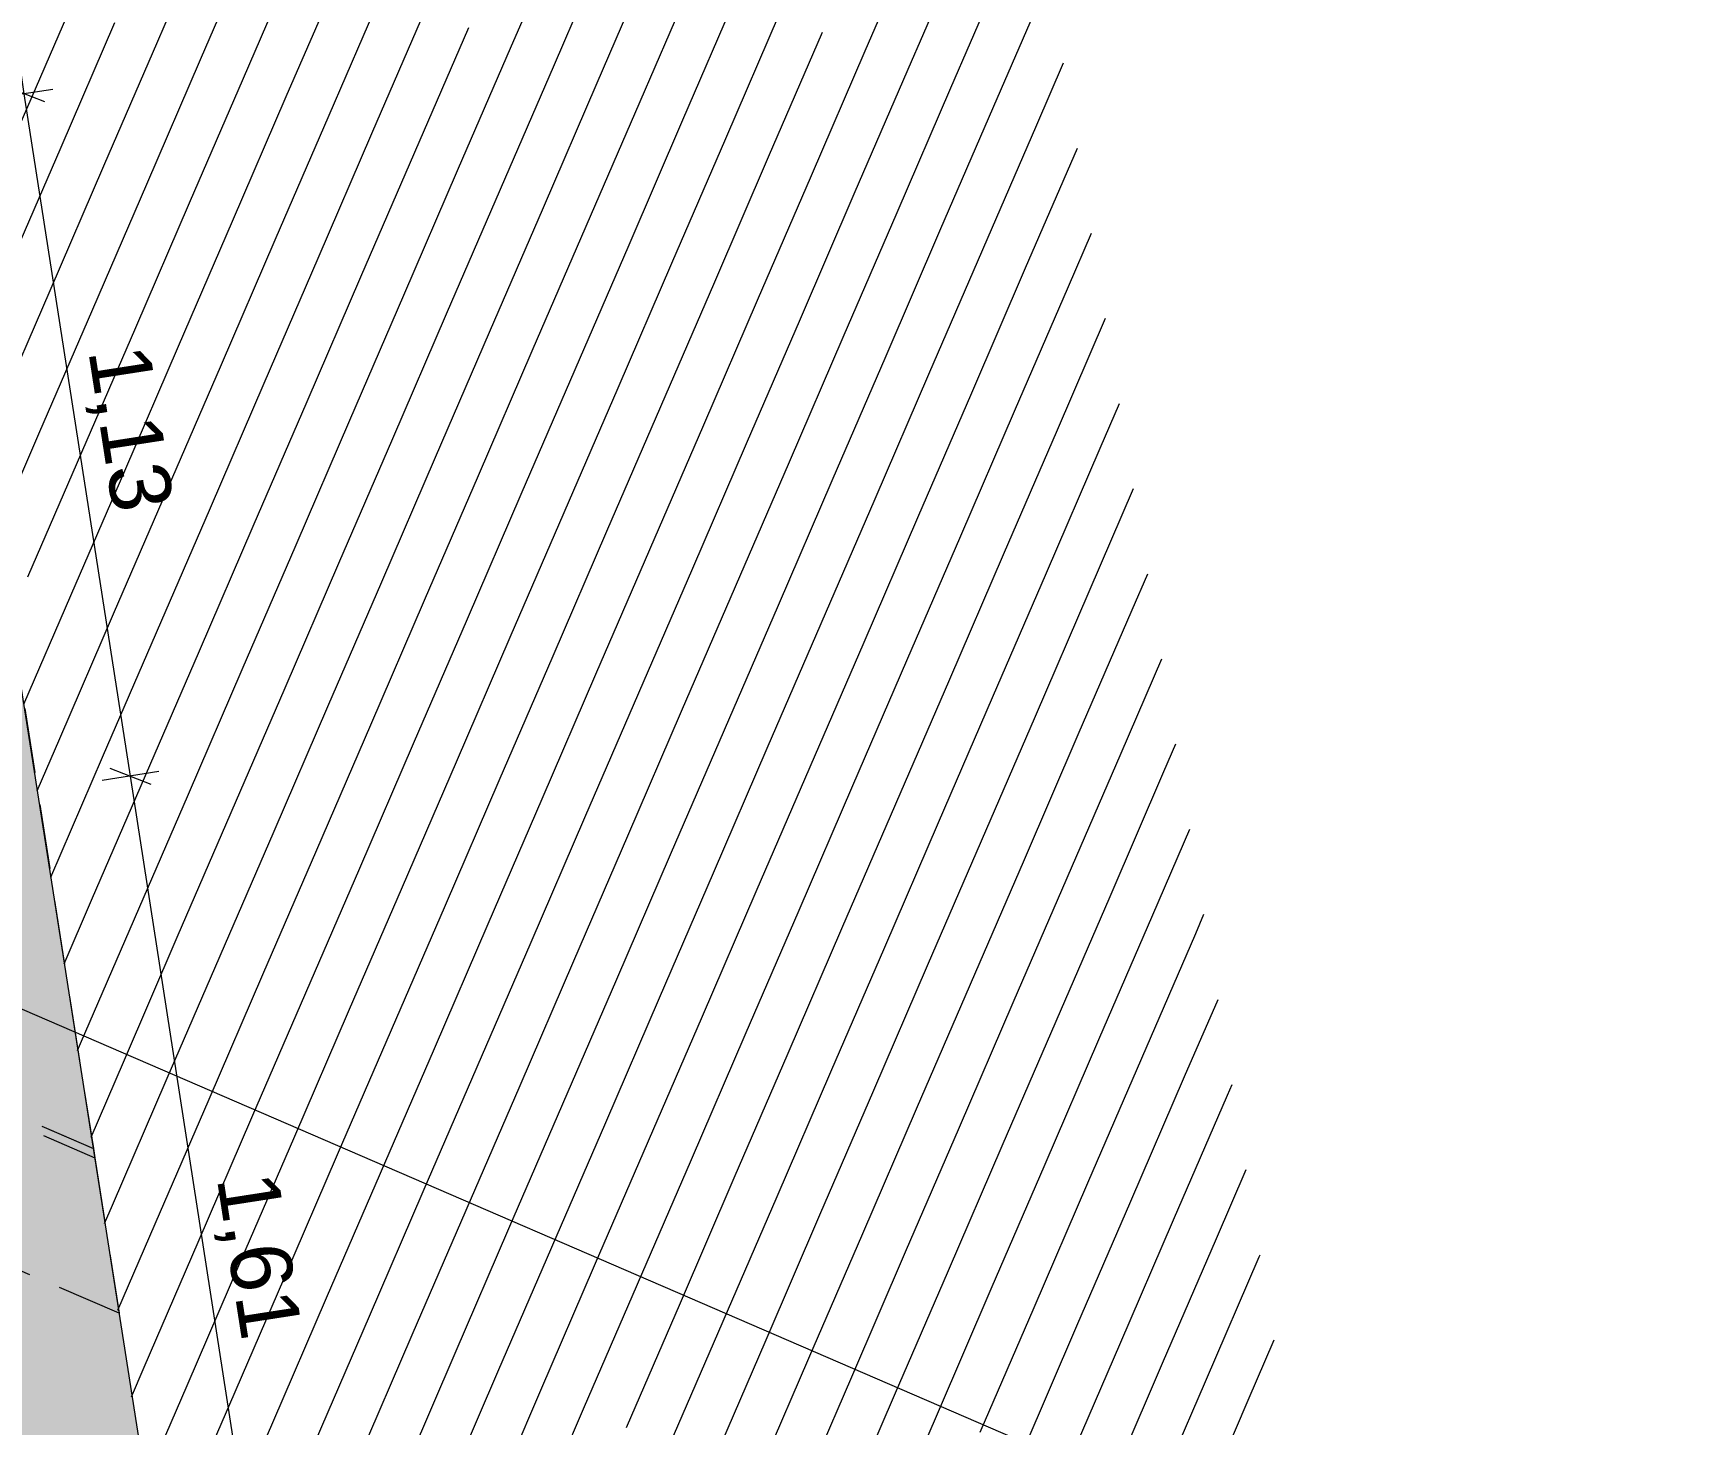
# Model space of a CAD drawing. Header units: millimetres. Extents: x 12535370 to 12592842, y 356201668 to 356234587.
# Drawn here: x 12555750 to 12558444, y 356218235 to 356220510 of the extents above; entities that cross this region are included whole.
import ezdxf
from ezdxf.enums import TextEntityAlignment as Align

# ---------------------------------------------------------------- set-up
doc = ezdxf.new("R2010")
doc.units = ezdxf.units.MM
doc.header["$MEASUREMENT"] = 0
doc.linetypes.add('Dot & Dashed', pattern=[6702.78, 3527.78, -1763.89, 0, -1411.11])
doc.linetypes.add('Hidden', pattern=[158.75, 105.833333, -52.916667])
for name, color, linetype in [('New_015 Innenwände', 7, 'Continuous'), ('New_045 Dachkonstruktionen', 7, 'Continuous'), ('New_290 Raster _ Achsen', 7, 'Continuous'), ('New_GRUNDSTÜCKSGRENZE', 7, 'Continuous')]:
    doc.layers.add(name, color=color, linetype=linetype)
for name, color, linetype, lineweight in [('New_015 Innenwände_Pen_No__1', 7, 'Continuous', 13), ('New_045 Dachkonstruktionen_Pen_No__1', 7, 'Continuous', 13), ('New_255 Plangrafiken_Pen_No__39', 8, 'Continuous', 13), ('New_290 Raster _ Achsen_Pen_No__108', 7, 'Continuous', 13), ('New_GRUNDSTÜCKSGRENZE_Pen_No__1', 7, 'Continuous', 13)]:
    doc.layers.add(name, color=color, linetype=linetype, lineweight=lineweight)
doc.styles.add('GENERATED_STYLE_1', font='arial.ttf')
doc.dimstyles.new('GENERATED_STYLE__1', dxfattribs={"dimtxt": 125, "dimasz": 47.5, "dimexe": 0.18, "dimexo": 2, "dimgap": 0, "dimtad": 1, "dimlfac": 0.001, "dimzin": 0, "dimdsep": 46, "dimtxsty": 'GENERATED_STYLE_1', "dimblk": 'ARROWHEAD_2', "dimblk1": 'ARROWHEAD_2', "dimblk2": 'ARROWHEAD_2', "dimcen": 0.09, "dimclrd": 7, "dimclre": 7, "dimclrt": 7, "dimadec": 0, "dimazin": 0, "dimtfac": 1, "dimtdec": 4, "dimtmove": 0, "dimatfit": 3, "dimfxl": 1, "dimtolj": 1, "dimtzin": 0, "dimarcsym": 0})
doc.dimstyles.new('GENERATED_STYLE__2', dxfattribs={"dimtxt": 100, "dimasz": 47.5, "dimexe": 0.18, "dimexo": 2, "dimgap": 0, "dimtad": 1, "dimlfac": 0.001, "dimzin": 0, "dimdsep": 46, "dimtxsty": 'GENERATED_STYLE_1', "dimblk": 'ARROWHEAD_2', "dimblk1": 'ARROWHEAD_2', "dimblk2": 'ARROWHEAD_2', "dimcen": 0.09, "dimclrd": 7, "dimclre": 7, "dimclrt": 7, "dimadec": 0, "dimazin": 0, "dimtfac": 1, "dimtdec": 4, "dimtmove": 0, "dimatfit": 3, "dimfxl": 1, "dimtolj": 1, "dimtzin": 0, "dimarcsym": 0})

# ---------------------------------------------------------------- blocks, each defined once
blk = doc.blocks.new('Roof_1', base_point=(12552145.5, 356220991.7))
at = {"layer": 'New_045 Dachkonstruktionen_Pen_No__1', "color": 7, "linetype": 'Hidden', "lineweight": 13, "flags": 128}
for points in [[(12555443, 356221286.8), (12555849.2, 356218685.4)], [(12549935.7, 356221239.9), (12555849.2, 356218685.3)], [(12549938.1, 356221224.7), (12555851.6, 356218670.2)], [(12550386.1, 356221050.3), (12555849.2, 356218685.4)], [(12555891.3, 356218416.1), (12549980.6, 356220954.5)], [(12555849.2, 356218685.3), (12555849.2, 356218685.4)], [(12555849.2, 356218685.3), (12555851.6, 356218670.2)], [(12555851.6, 356218670.2), (12555891.3, 356218416.1)]]:
    blk.add_lwpolyline(points, dxfattribs=at)
blk = doc.blocks.new('*X17', base_point=(12240439.2, 356160438.4))
at = {"layer": 'New_255 Plangrafiken_Pen_No__39', "color": 8, "linetype": 'Continuous', "lineweight": 13}
for p, q in [((12556042.1, 356220699.6), (12555954, 356220495.7)), ((12556042.1, 356220699.6), (12555954, 356220495.7)), ((12556620.6, 356220691.7), (12556532.5, 356220487.8)), ((12556620.6, 356220691.7), (12556532.5, 356220487.8)), ((12557199, 356220683.8), (12557110.9, 356220479.9)), ((12557199, 356220683.8), (12557110.9, 356220479.9)), ((12556112.2, 356220669.4), (12556024.1, 356220465.5)), ((12556112.2, 356220669.4), (12556024.1, 356220465.5)), ((12556690.6, 356220661.4), (12556602.5, 356220457.5)), ((12556690.6, 356220661.4), (12556602.5, 356220457.5)), ((12557269.1, 356220653.5), (12557181, 356220449.6)), ((12557269.1, 356220653.5), (12557181, 356220449.6)), ((12556182.2, 356220639.1), (12556094.1, 356220435.2)), ((12556182.2, 356220639.1), (12556094.1, 356220435.2)), ((12556760.7, 356220631.2), (12556672.6, 356220427.3)), ((12556760.7, 356220631.2), (12556672.6, 356220427.3)), ((12557339.1, 356220623.3), (12557251.1, 356220419.3)), ((12557339.1, 356220623.3), (12557251.1, 356220419.3)), ((12556252.3, 356220608.8), (12556164.2, 356220404.9)), ((12556252.3, 356220608.8), (12556164.2, 356220404.9)), ((12556830.7, 356220600.9), (12556742.6, 356220397)), ((12556830.7, 356220600.9), (12556742.6, 356220397)), ((12556322.3, 356220578.6), (12556234.2, 356220374.7)), ((12556322.3, 356220578.6), (12556234.2, 356220374.7)), ((12556900.8, 356220570.7), (12556812.7, 356220366.7)), ((12556900.8, 356220570.7), (12556812.7, 356220366.7)), ((12557409.2, 356220593), (12557321.1, 356220389.1)), ((12557409.2, 356220593), (12557321.1, 356220389.1)), ((12555813.9, 356220556.2), (12555725.8, 356220352.3)), ((12555813.9, 356220556.2), (12555725.8, 356220352.3)), ((12556392.4, 356220548.3), (12556304.3, 356220344.4)), ((12556392.4, 356220548.3), (12556304.3, 356220344.4)), ((12556970.8, 356220540.4), (12556882.8, 356220336.5)), ((12556970.8, 356220540.4), (12556882.8, 356220336.5)), ((12555884, 356220526), (12555795.9, 356220322.1)), ((12555884, 356220526), (12555795.9, 356220322.1)), ((12556462.4, 356220518.1), (12556374.3, 356220314.1)), ((12556462.4, 356220518.1), (12556374.3, 356220314.1)), ((12555954, 356220495.7), (12555865.9, 356220291.8)), ((12555954, 356220495.7), (12555865.9, 356220291.8)), ((12556532.5, 356220487.8), (12556444.4, 356220283.9)), ((12556532.5, 356220487.8), (12556444.4, 356220283.9)), ((12557040.9, 356220510.1), (12556952.8, 356220306.2)), ((12557040.9, 356220510.1), (12556952.8, 356220306.2)), ((12556024.1, 356220465.5), (12555936, 356220261.6)), ((12556024.1, 356220465.5), (12555936, 356220261.6)), ((12557110.9, 356220479.9), (12557022.9, 356220276)), ((12557110.9, 356220479.9), (12557022.9, 356220276)), ((12557434.9, 356220460), (12557391.2, 356220358.8)), ((12557434.9, 356220460), (12557391.2, 356220358.8)), ((12556094.1, 356220435.2), (12556006, 356220231.3)), ((12556094.1, 356220435.2), (12556006, 356220231.3)), ((12556602.5, 356220457.5), (12556514.4, 356220253.6)), ((12556602.5, 356220457.5), (12556514.4, 356220253.6)), ((12557181, 356220449.6), (12557092.9, 356220245.7)), ((12557181, 356220449.6), (12557092.9, 356220245.7)), ((12556164.2, 356220404.9), (12556076.1, 356220201)), ((12556164.2, 356220404.9), (12556076.1, 356220201)), ((12556672.6, 356220427.3), (12556584.5, 356220223.4)), ((12556672.6, 356220427.3), (12556584.5, 356220223.4)), ((12557251.1, 356220419.3), (12557163, 356220215.4)), ((12557251.1, 356220419.3), (12557163, 356220215.4)), ((12556742.6, 356220397), (12556654.6, 356220193.1)), ((12556742.6, 356220397), (12556654.6, 356220193.1)), ((12557321.1, 356220389.1), (12557233, 356220185.2)), ((12557321.1, 356220389.1), (12557233, 356220185.2)), ((12556234.2, 356220374.7), (12556146.1, 356220170.8)), ((12556234.2, 356220374.7), (12556146.1, 356220170.8)), ((12556812.7, 356220366.7), (12556724.6, 356220162.8)), ((12556812.7, 356220366.7), (12556724.6, 356220162.8)), ((12557391.2, 356220358.8), (12557303.1, 356220154.9)), ((12557391.2, 356220358.8), (12557303.1, 356220154.9)), ((12556304.3, 356220344.4), (12556216.2, 356220140.5)), ((12556304.3, 356220344.4), (12556216.2, 356220140.5)), ((12556882.8, 356220336.5), (12556794.7, 356220132.6)), ((12556882.8, 356220336.5), (12556794.7, 356220132.6)), ((12555795.9, 356220322.1), (12555707.8, 356220118.2)), ((12555795.9, 356220322.1), (12555707.8, 356220118.2)), ((12556374.3, 356220314.1), (12556286.3, 356220110.2)), ((12556374.3, 356220314.1), (12556286.3, 356220110.2)), ((12556952.8, 356220306.2), (12556864.7, 356220102.3)), ((12556952.8, 356220306.2), (12556864.7, 356220102.3)), ((12557457.8, 356220320.8), (12557373.1, 356220124.7)), ((12557457.8, 356220320.8), (12557373.1, 356220124.7)), ((12555865.9, 356220291.8), (12555777.8, 356220087.9)), ((12555865.9, 356220291.8), (12555777.8, 356220087.9)), ((12556444.4, 356220283.9), (12556356.3, 356220080)), ((12556444.4, 356220283.9), (12556356.3, 356220080)), ((12557022.9, 356220276), (12556934.8, 356220072.1)), ((12557022.9, 356220276), (12556934.8, 356220072.1)), ((12555936, 356220261.6), (12555847.9, 356220057.6)), ((12555936, 356220261.6), (12555847.9, 356220057.6)), ((12556514.4, 356220253.6), (12556426.4, 356220049.7)), ((12556514.4, 356220253.6), (12556426.4, 356220049.7)), ((12557092.9, 356220245.7), (12557004.8, 356220041.8)), ((12557092.9, 356220245.7), (12557004.8, 356220041.8)), ((12556006, 356220231.3), (12555917.9, 356220027.4)), ((12556006, 356220231.3), (12555917.9, 356220027.4)), ((12556584.5, 356220223.4), (12556496.4, 356220019.5)), ((12556584.5, 356220223.4), (12556496.4, 356220019.5)), ((12556076.1, 356220201), (12555988, 356219997.1)), ((12556076.1, 356220201), (12555988, 356219997.1)), ((12556654.6, 356220193.1), (12556566.5, 356219989.2)), ((12556654.6, 356220193.1), (12556566.5, 356219989.2)), ((12557163, 356220215.4), (12557074.9, 356220011.5)), ((12557163, 356220215.4), (12557074.9, 356220011.5)), ((12556146.1, 356220170.8), (12556058.1, 356219966.9)), ((12556146.1, 356220170.8), (12556058.1, 356219966.9)), ((12556724.6, 356220162.8), (12556636.5, 356219958.9)), ((12556724.6, 356220162.8), (12556636.5, 356219958.9)), ((12557233, 356220185.2), (12557144.9, 356219981.3)), ((12557233, 356220185.2), (12557144.9, 356219981.3)), ((12557480.8, 356220181.6), (12557443.2, 356220094.4)), ((12557480.8, 356220181.6), (12557443.2, 356220094.4)), ((12556216.2, 356220140.5), (12556128.1, 356219936.6)), ((12556216.2, 356220140.5), (12556128.1, 356219936.6)), ((12557303.1, 356220154.9), (12557215, 356219951)), ((12557303.1, 356220154.9), (12557215, 356219951)), ((12556286.3, 356220110.2), (12556198.2, 356219906.3)), ((12556286.3, 356220110.2), (12556198.2, 356219906.3)), ((12556794.7, 356220132.6), (12556706.6, 356219928.7)), ((12556794.7, 356220132.6), (12556706.6, 356219928.7)), ((12557373.1, 356220124.7), (12557285, 356219920.7)), ((12557373.1, 356220124.7), (12557285, 356219920.7)), ((12555777.8, 356220087.9), (12555689.8, 356219884)), ((12555777.8, 356220087.9), (12555689.8, 356219884)), ((12556864.7, 356220102.3), (12556776.6, 356219898.4)), ((12556864.7, 356220102.3), (12556776.6, 356219898.4)), ((12557443.2, 356220094.4), (12557355.1, 356219890.5)), ((12557443.2, 356220094.4), (12557355.1, 356219890.5)), ((12555847.9, 356220057.6), (12555759.8, 356219853.7)), ((12555847.9, 356220057.6), (12555759.8, 356219853.7)), ((12556356.3, 356220080), (12556268.2, 356219876.1)), ((12556356.3, 356220080), (12556268.2, 356219876.1)), ((12556934.8, 356220072.1), (12556846.7, 356219868.1)), ((12556934.8, 356220072.1), (12556846.7, 356219868.1)), ((12556426.4, 356220049.7), (12556338.3, 356219845.8)), ((12556426.4, 356220049.7), (12556338.3, 356219845.8)), ((12557004.8, 356220041.8), (12556916.7, 356219837.9)), ((12557004.8, 356220041.8), (12556916.7, 356219837.9)), ((12557503.8, 356220042.4), (12557425.2, 356219860.2)), ((12557503.8, 356220042.4), (12557425.2, 356219860.2)), ((12555917.9, 356220027.4), (12555829.9, 356219823.5)), ((12555917.9, 356220027.4), (12555829.9, 356219823.5)), ((12556496.4, 356220019.5), (12556408.3, 356219815.5)), ((12556496.4, 356220019.5), (12556408.3, 356219815.5)), ((12557074.9, 356220011.5), (12556986.8, 356219807.6)), ((12557074.9, 356220011.5), (12556986.8, 356219807.6)), ((12555988, 356219997.1), (12555899.9, 356219793.2)), ((12555988, 356219997.1), (12555899.9, 356219793.2)), ((12556566.5, 356219989.2), (12556478.4, 356219785.3)), ((12556566.5, 356219989.2), (12556478.4, 356219785.3)), ((12557144.9, 356219981.3), (12557056.9, 356219777.4)), ((12557144.9, 356219981.3), (12557056.9, 356219777.4)), ((12556058.1, 356219966.9), (12555970, 356219762.9)), ((12556058.1, 356219966.9), (12555970, 356219762.9)), ((12556636.5, 356219958.9), (12556548.4, 356219755)), ((12556636.5, 356219958.9), (12556548.4, 356219755)), ((12557215, 356219951), (12557126.9, 356219747.1)), ((12557215, 356219951), (12557126.9, 356219747.1)), ((12556128.1, 356219936.6), (12556040, 356219732.7)), ((12556128.1, 356219936.6), (12556040, 356219732.7)), ((12556706.6, 356219928.7), (12556618.5, 356219724.8)), ((12556706.6, 356219928.7), (12556618.5, 356219724.8)), ((12557285, 356219920.7), (12557197, 356219716.8)), ((12557285, 356219920.7), (12557197, 356219716.8)), ((12556198.2, 356219906.3), (12556110.1, 356219702.4)), ((12556198.2, 356219906.3), (12556110.1, 356219702.4)), ((12556776.6, 356219898.4), (12556688.5, 356219694.5)), ((12556776.6, 356219898.4), (12556688.5, 356219694.5)), ((12557526.8, 356219903.2), (12557495.2, 356219830)), ((12557526.8, 356219903.2), (12557495.2, 356219830)), ((12556268.2, 356219876.1), (12556180.1, 356219672.2)), ((12556268.2, 356219876.1), (12556180.1, 356219672.2)), ((12556846.7, 356219868.1), (12556758.6, 356219664.2)), ((12556846.7, 356219868.1), (12556758.6, 356219664.2)), ((12557355.1, 356219890.5), (12557267, 356219686.6)), ((12557355.1, 356219890.5), (12557267, 356219686.6)), ((12555759.8, 356219853.7), (12555691, 356219694.5)), ((12555759.8, 356219853.7), (12555691, 356219694.5)), ((12556338.3, 356219845.8), (12556250.2, 356219641.9)), ((12556338.3, 356219845.8), (12556250.2, 356219641.9)), ((12557425.2, 356219860.2), (12557337.1, 356219656.3)), ((12557425.2, 356219860.2), (12557337.1, 356219656.3)), ((12555829.9, 356219823.5), (12555741.8, 356219619.6)), ((12555829.9, 356219823.5), (12555741.8, 356219619.6)), ((12556408.3, 356219815.5), (12556320.2, 356219611.6)), ((12556408.3, 356219815.5), (12556320.2, 356219611.6)), ((12556916.7, 356219837.9), (12556828.7, 356219634)), ((12556916.7, 356219837.9), (12556828.7, 356219634)), ((12557495.2, 356219830), (12557407.1, 356219626)), ((12557495.2, 356219830), (12557407.1, 356219626)), ((12555899.9, 356219793.2), (12555811.8, 356219589.3)), ((12555899.9, 356219793.2), (12555811.8, 356219589.3)), ((12556986.8, 356219807.6), (12556898.7, 356219603.7)), ((12556986.8, 356219807.6), (12556898.7, 356219603.7)), ((12555970, 356219762.9), (12555881.9, 356219559)), ((12555970, 356219762.9), (12555881.9, 356219559)), ((12556478.4, 356219785.3), (12556390.3, 356219581.4)), ((12556478.4, 356219785.3), (12556390.3, 356219581.4)), ((12557056.9, 356219777.4), (12556968.8, 356219573.4)), ((12557056.9, 356219777.4), (12556968.8, 356219573.4)), ((12557549.8, 356219764), (12557477.2, 356219595.8)), ((12557549.8, 356219764), (12557477.2, 356219595.8)), ((12556040, 356219732.7), (12555951.9, 356219528.8)), ((12556040, 356219732.7), (12555951.9, 356219528.8)), ((12556548.4, 356219755), (12556460.4, 356219551.1)), ((12556548.4, 356219755), (12556460.4, 356219551.1)), ((12557126.9, 356219747.1), (12557038.8, 356219543.2)), ((12557126.9, 356219747.1), (12557038.8, 356219543.2)), ((12556618.5, 356219724.8), (12556530.4, 356219520.8)), ((12556618.5, 356219724.8), (12556530.4, 356219520.8)), ((12557197, 356219716.8), (12557108.9, 356219512.9)), ((12557197, 356219716.8), (12557108.9, 356219512.9)), ((12556110.1, 356219702.4), (12556022, 356219498.5)), ((12556110.1, 356219702.4), (12556022, 356219498.5)), ((12556688.5, 356219694.5), (12556600.5, 356219490.6)), ((12556688.5, 356219694.5), (12556600.5, 356219490.6)), ((12557267, 356219686.6), (12557178.9, 356219482.7)), ((12557267, 356219686.6), (12557178.9, 356219482.7)), ((12556180.1, 356219672.2), (12556092, 356219468.2)), ((12556180.1, 356219672.2), (12556092, 356219468.2)), ((12556758.6, 356219664.2), (12556670.5, 356219460.3)), ((12556758.6, 356219664.2), (12556670.5, 356219460.3)), ((12557337.1, 356219656.3), (12557249, 356219452.4)), ((12557337.1, 356219656.3), (12557249, 356219452.4)), ((12556250.2, 356219641.9), (12556162.1, 356219438)), ((12556250.2, 356219641.9), (12556162.1, 356219438)), ((12556828.7, 356219634), (12556740.6, 356219430.1)), ((12556828.7, 356219634), (12556740.6, 356219430.1)), ((12557407.1, 356219626), (12557319, 356219422.1)), ((12557407.1, 356219626), (12557319, 356219422.1)), ((12557572.8, 356219624.8), (12557547.2, 356219565.5)), ((12557572.8, 356219624.8), (12557547.2, 356219565.5)), ((12556320.2, 356219611.6), (12556232.2, 356219407.7)), ((12556320.2, 356219611.6), (12556232.2, 356219407.7)), ((12556898.7, 356219603.7), (12556810.6, 356219399.8)), ((12556898.7, 356219603.7), (12556810.6, 356219399.8)), ((12555811.8, 356219589.3), (12555735, 356219411.4)), ((12555811.8, 356219589.3), (12555735, 356219411.4)), ((12556390.3, 356219581.4), (12556302.2, 356219377.5)), ((12556390.3, 356219581.4), (12556302.2, 356219377.5)), ((12556968.8, 356219573.4), (12556880.7, 356219369.5)), ((12556968.8, 356219573.4), (12556880.7, 356219369.5)), ((12557477.2, 356219595.8), (12557389.1, 356219391.9)), ((12557477.2, 356219595.8), (12557389.1, 356219391.9)), ((12555881.9, 356219559), (12555793.8, 356219355.1)), ((12555881.9, 356219559), (12555793.8, 356219355.1)), ((12556460.4, 356219551.1), (12556372.3, 356219347.2)), ((12556460.4, 356219551.1), (12556372.3, 356219347.2)), ((12557038.8, 356219543.2), (12556950.7, 356219339.3)), ((12557038.8, 356219543.2), (12556950.7, 356219339.3)), ((12557547.2, 356219565.5), (12557459.1, 356219361.6)), ((12557547.2, 356219565.5), (12557459.1, 356219361.6)), ((12555951.9, 356219528.8), (12555863.9, 356219324.9)), ((12555951.9, 356219528.8), (12555863.9, 356219324.9)), ((12556530.4, 356219520.8), (12556442.3, 356219316.9)), ((12556530.4, 356219520.8), (12556442.3, 356219316.9)), ((12556022, 356219498.5), (12555933.9, 356219294.6)), ((12556022, 356219498.5), (12555933.9, 356219294.6)), ((12556600.5, 356219490.6), (12556512.4, 356219286.7)), ((12556600.5, 356219490.6), (12556512.4, 356219286.7)), ((12557108.9, 356219512.9), (12557020.8, 356219309)), ((12557108.9, 356219512.9), (12557020.8, 356219309)), ((12556092, 356219468.2), (12556004, 356219264.3)), ((12556092, 356219468.2), (12556004, 356219264.3)), ((12557178.9, 356219482.7), (12557090.8, 356219278.7)), ((12557178.9, 356219482.7), (12557090.8, 356219278.7)), ((12557595.8, 356219485.6), (12557529.2, 356219331.3)), ((12557595.8, 356219485.6), (12557529.2, 356219331.3)), ((12556162.1, 356219438), (12556074, 356219234.1)), ((12556162.1, 356219438), (12556074, 356219234.1)), ((12556670.5, 356219460.3), (12556582.4, 356219256.4)), ((12556670.5, 356219460.3), (12556582.4, 356219256.4)), ((12557249, 356219452.4), (12557160.9, 356219248.5)), ((12557249, 356219452.4), (12557160.9, 356219248.5)), ((12556740.6, 356219430.1), (12556652.5, 356219226.1)), ((12556740.6, 356219430.1), (12556652.5, 356219226.1)), ((12557319, 356219422.1), (12557230.9, 356219218.2)), ((12557319, 356219422.1), (12557230.9, 356219218.2)), ((12556232.2, 356219407.7), (12556144.1, 356219203.8)), ((12556232.2, 356219407.7), (12556144.1, 356219203.8)), ((12556810.6, 356219399.8), (12556722.5, 356219195.9)), ((12556810.6, 356219399.8), (12556722.5, 356219195.9)), ((12557389.1, 356219391.9), (12557301, 356219188)), ((12557389.1, 356219391.9), (12557301, 356219188)), ((12555793.8, 356219355.1), (12555757, 356219269.8)), ((12555793.8, 356219355.1), (12555757, 356219269.8)), ((12556302.2, 356219377.5), (12556214.1, 356219173.5)), ((12556302.2, 356219377.5), (12556214.1, 356219173.5)), ((12556880.7, 356219369.5), (12556792.6, 356219165.6)), ((12556880.7, 356219369.5), (12556792.6, 356219165.6)), ((12557459.1, 356219361.6), (12557371.1, 356219157.7)), ((12557459.1, 356219361.6), (12557371.1, 356219157.7)), ((12556372.3, 356219347.2), (12556284.2, 356219143.3)), ((12556372.3, 356219347.2), (12556284.2, 356219143.3)), ((12556950.7, 356219339.3), (12556862.6, 356219135.4)), ((12556950.7, 356219339.3), (12556862.6, 356219135.4)), ((12557529.2, 356219331.3), (12557441.1, 356219127.4)), ((12557529.2, 356219331.3), (12557441.1, 356219127.4)), ((12557618.8, 356219346.4), (12557599.3, 356219301.1)), ((12557618.8, 356219346.4), (12557599.3, 356219301.1)), ((12555863.9, 356219324.9), (12555778.9, 356219128.3)), ((12555863.9, 356219324.9), (12555778.9, 356219128.3)), ((12556442.3, 356219316.9), (12556354.2, 356219113)), ((12556442.3, 356219316.9), (12556354.2, 356219113)), ((12557020.8, 356219309), (12556932.7, 356219105.1)), ((12557020.8, 356219309), (12556932.7, 356219105.1)), ((12557599.3, 356219301.1), (12557511.2, 356219097.2)), ((12557599.3, 356219301.1), (12557511.2, 356219097.2)), ((12555933.9, 356219294.6), (12555845.8, 356219090.7)), ((12555933.9, 356219294.6), (12555845.8, 356219090.7)), ((12556512.4, 356219286.7), (12556424.3, 356219082.8)), ((12556512.4, 356219286.7), (12556424.3, 356219082.8)), ((12557090.8, 356219278.7), (12557002.8, 356219074.8)), ((12557090.8, 356219278.7), (12557002.8, 356219074.8)), ((12556004, 356219264.3), (12555915.9, 356219060.4)), ((12556004, 356219264.3), (12555915.9, 356219060.4)), ((12556582.4, 356219256.4), (12556494.3, 356219052.5)), ((12556582.4, 356219256.4), (12556494.3, 356219052.5)), ((12557160.9, 356219248.5), (12557072.8, 356219044.6)), ((12557160.9, 356219248.5), (12557072.8, 356219044.6)), ((12556074, 356219234.1), (12555985.9, 356219030.2)), ((12556074, 356219234.1), (12555985.9, 356219030.2)), ((12556652.5, 356219226.1), (12556564.4, 356219022.2)), ((12556652.5, 356219226.1), (12556564.4, 356219022.2)), ((12556144.1, 356219203.8), (12556056, 356218999.9)), ((12556144.1, 356219203.8), (12556056, 356218999.9)), ((12556722.5, 356219195.9), (12556634.5, 356218992)), ((12556722.5, 356219195.9), (12556634.5, 356218992)), ((12557230.9, 356219218.2), (12557142.9, 356219014.3)), ((12557230.9, 356219218.2), (12557142.9, 356219014.3)), ((12557641.8, 356219207.2), (12557581.2, 356219066.9)), ((12557641.8, 356219207.2), (12557581.2, 356219066.9)), ((12556214.1, 356219173.5), (12556126, 356218969.6)), ((12556214.1, 356219173.5), (12556126, 356218969.6)), ((12557301, 356219188), (12557212.9, 356218984)), ((12557301, 356219188), (12557212.9, 356218984)), ((12556284.2, 356219143.3), (12556196.1, 356218939.4)), ((12556284.2, 356219143.3), (12556196.1, 356218939.4)), ((12556792.6, 356219165.6), (12556704.5, 356218961.7)), ((12556792.6, 356219165.6), (12556704.5, 356218961.7)), ((12557371.1, 356219157.7), (12557283, 356218953.8)), ((12557371.1, 356219157.7), (12557283, 356218953.8)), ((12556354.2, 356219113), (12556266.1, 356218909.1)), ((12556354.2, 356219113), (12556266.1, 356218909.1)), ((12556862.6, 356219135.4), (12556774.6, 356218931.4)), ((12556862.6, 356219135.4), (12556774.6, 356218931.4)), ((12557441.1, 356219127.4), (12557353, 356218923.5)), ((12557441.1, 356219127.4), (12557353, 356218923.5)), ((12555845.8, 356219090.7), (12555800.9, 356218986.7)), ((12555845.8, 356219090.7), (12555800.9, 356218986.7)), ((12556932.7, 356219105.1), (12556844.6, 356218901.2)), ((12556932.7, 356219105.1), (12556844.6, 356218901.2)), ((12557511.2, 356219097.2), (12557423.1, 356218893.3)), ((12557511.2, 356219097.2), (12557423.1, 356218893.3)), ((12555915.9, 356219060.4), (12555827.8, 356218856.5)), ((12555915.9, 356219060.4), (12555827.8, 356218856.5)), ((12556424.3, 356219082.8), (12556336.2, 356218878.8)), ((12556424.3, 356219082.8), (12556336.2, 356218878.8)), ((12557002.8, 356219074.8), (12556914.7, 356218870.9)), ((12557002.8, 356219074.8), (12556914.7, 356218870.9)), ((12557581.2, 356219066.9), (12557493.1, 356218863)), ((12557581.2, 356219066.9), (12557493.1, 356218863)), ((12557664.8, 356219068), (12557651.3, 356219036.6)), ((12557664.8, 356219068), (12557651.3, 356219036.6)), ((12556494.3, 356219052.5), (12556406.3, 356218848.6)), ((12556494.3, 356219052.5), (12556406.3, 356218848.6)), ((12557072.8, 356219044.6), (12556984.7, 356218840.7)), ((12557072.8, 356219044.6), (12556984.7, 356218840.7)), ((12557651.3, 356219036.6), (12557563.2, 356218832.7)), ((12557651.3, 356219036.6), (12557563.2, 356218832.7)), ((12555985.9, 356219030.2), (12555897.8, 356218826.2)), ((12555985.9, 356219030.2), (12555897.8, 356218826.2)), ((12556564.4, 356219022.2), (12556476.3, 356218818.3)), ((12556564.4, 356219022.2), (12556476.3, 356218818.3)), ((12557142.9, 356219014.3), (12557054.8, 356218810.4)), ((12557142.9, 356219014.3), (12557054.8, 356218810.4)), ((12556056, 356218999.9), (12555967.9, 356218796)), ((12556056, 356218999.9), (12555967.9, 356218796)), ((12556634.5, 356218992), (12556546.4, 356218788.1)), ((12556634.5, 356218992), (12556546.4, 356218788.1)), ((12557212.9, 356218984), (12557124.8, 356218780.1)), ((12557212.9, 356218984), (12557124.8, 356218780.1)), ((12556126, 356218969.6), (12556038, 356218765.7)), ((12556126, 356218969.6), (12556038, 356218765.7)), ((12556704.5, 356218961.7), (12556616.4, 356218757.8)), ((12556704.5, 356218961.7), (12556616.4, 356218757.8)), ((12557283, 356218953.8), (12557194.9, 356218749.9)), ((12557283, 356218953.8), (12557194.9, 356218749.9)), ((12556196.1, 356218939.4), (12556108, 356218735.5)), ((12556196.1, 356218939.4), (12556108, 356218735.5)), ((12556774.6, 356218931.4), (12556686.5, 356218727.5)), ((12556774.6, 356218931.4), (12556686.5, 356218727.5)), ((12557353, 356218923.5), (12557264.9, 356218719.6)), ((12557353, 356218923.5), (12557264.9, 356218719.6)), ((12557687.8, 356218928.8), (12557633.2, 356218802.5)), ((12557687.8, 356218928.8), (12557633.2, 356218802.5)), ((12556266.1, 356218909.1), (12556178.1, 356218705.2)), ((12556266.1, 356218909.1), (12556178.1, 356218705.2)), ((12556844.6, 356218901.2), (12556756.5, 356218697.3)), ((12556844.6, 356218901.2), (12556756.5, 356218697.3)), ((12556336.2, 356218878.8), (12556248.1, 356218674.9)), ((12556336.2, 356218878.8), (12556248.1, 356218674.9)), ((12556914.7, 356218870.9), (12556826.6, 356218667)), ((12556914.7, 356218870.9), (12556826.6, 356218667)), ((12557423.1, 356218893.3), (12557335, 356218689.3)), ((12557423.1, 356218893.3), (12557335, 356218689.3)), ((12555827.8, 356218856.5), (12555822.9, 356218845.1)), ((12555827.8, 356218856.5), (12555822.9, 356218845.1)), ((12556406.3, 356218848.6), (12556318.2, 356218644.7)), ((12556406.3, 356218848.6), (12556318.2, 356218644.7)), ((12557493.1, 356218863), (12557405, 356218659.1)), ((12557493.1, 356218863), (12557405, 356218659.1)), ((12555897.8, 356218826.2), (12555844.9, 356218703.6)), ((12555897.8, 356218826.2), (12555844.9, 356218703.6)), ((12556476.3, 356218818.3), (12556388.2, 356218614.4)), ((12556476.3, 356218818.3), (12556388.2, 356218614.4)), ((12556984.7, 356218840.7), (12556896.6, 356218636.7)), ((12556984.7, 356218840.7), (12556896.6, 356218636.7)), ((12557563.2, 356218832.7), (12557475.1, 356218628.8)), ((12557563.2, 356218832.7), (12557475.1, 356218628.8)), ((12555967.9, 356218796), (12555879.8, 356218592.1)), ((12555967.9, 356218796), (12555879.8, 356218592.1)), ((12557054.8, 356218810.4), (12556966.7, 356218606.5)), ((12557054.8, 356218810.4), (12556966.7, 356218606.5)), ((12557633.2, 356218802.5), (12557545.2, 356218598.6)), ((12557633.2, 356218802.5), (12557545.2, 356218598.6)), ((12557710.8, 356218789.6), (12557703.3, 356218772.2)), ((12557710.8, 356218789.6), (12557703.3, 356218772.2)), ((12556038, 356218765.7), (12555949.9, 356218561.8)), ((12556038, 356218765.7), (12555949.9, 356218561.8)), ((12556546.4, 356218788.1), (12556458.3, 356218584.1)), ((12556546.4, 356218788.1), (12556458.3, 356218584.1)), ((12557124.8, 356218780.1), (12557036.7, 356218576.2)), ((12557124.8, 356218780.1), (12557036.7, 356218576.2)), ((12557703.3, 356218772.2), (12557615.2, 356218568.3)), ((12557703.3, 356218772.2), (12557615.2, 356218568.3)), ((12556108, 356218735.5), (12556019.9, 356218531.6)), ((12556108, 356218735.5), (12556019.9, 356218531.6)), ((12556616.4, 356218757.8), (12556528.3, 356218553.9)), ((12556616.4, 356218757.8), (12556528.3, 356218553.9)), ((12557194.9, 356218749.9), (12557106.8, 356218546)), ((12557194.9, 356218749.9), (12557106.8, 356218546)), ((12556686.5, 356218727.5), (12556598.4, 356218523.6)), ((12556686.5, 356218727.5), (12556598.4, 356218523.6)), ((12557264.9, 356218719.6), (12557176.9, 356218515.7)), ((12557264.9, 356218719.6), (12557176.9, 356218515.7)), ((12556178.1, 356218705.2), (12556090, 356218501.3)), ((12556178.1, 356218705.2), (12556090, 356218501.3)), ((12556756.5, 356218697.3), (12556668.4, 356218493.4)), ((12556756.5, 356218697.3), (12556668.4, 356218493.4)), ((12557335, 356218689.3), (12557246.9, 356218485.4)), ((12557335, 356218689.3), (12557246.9, 356218485.4)), ((12556248.1, 356218674.9), (12556160, 356218471)), ((12556248.1, 356218674.9), (12556160, 356218471)), ((12556826.6, 356218667), (12556738.5, 356218463.1)), ((12556826.6, 356218667), (12556738.5, 356218463.1)), ((12557405, 356218659.1), (12557317, 356218455.2)), ((12557405, 356218659.1), (12557317, 356218455.2)), ((12556318.2, 356218644.7), (12556230.1, 356218440.8)), ((12556318.2, 356218644.7), (12556230.1, 356218440.8)), ((12556896.6, 356218636.7), (12556808.6, 356218432.8)), ((12556896.6, 356218636.7), (12556808.6, 356218432.8)), ((12557475.1, 356218628.8), (12557387, 356218424.9)), ((12557475.1, 356218628.8), (12557387, 356218424.9)), ((12557733.8, 356218650.4), (12557685.3, 356218538)), ((12557733.8, 356218650.4), (12557685.3, 356218538)), ((12556388.2, 356218614.4), (12556300.1, 356218410.5)), ((12556388.2, 356218614.4), (12556300.1, 356218410.5)), ((12556966.7, 356218606.5), (12556878.6, 356218402.6)), ((12556966.7, 356218606.5), (12556878.6, 356218402.6)), ((12555879.8, 356218592.1), (12555866.8, 356218562)), ((12555879.8, 356218592.1), (12555866.8, 356218562)), ((12556458.3, 356218584.1), (12556370.2, 356218380.2)), ((12556458.3, 356218584.1), (12556370.2, 356218380.2)), ((12557036.7, 356218576.2), (12556948.7, 356218372.3)), ((12557036.7, 356218576.2), (12556948.7, 356218372.3)), ((12557545.2, 356218598.6), (12557457.1, 356218394.7)), ((12557545.2, 356218598.6), (12557457.1, 356218394.7)), ((12555949.9, 356218561.8), (12555888.8, 356218420.4)), ((12555949.9, 356218561.8), (12555888.8, 356218420.4)), ((12556528.3, 356218553.9), (12556440.2, 356218350)), ((12556528.3, 356218553.9), (12556440.2, 356218350)), ((12557615.2, 356218568.3), (12557527.1, 356218364.4)), ((12557615.2, 356218568.3), (12557527.1, 356218364.4)), ((12556019.9, 356218531.6), (12555931.8, 356218327.6)), ((12556019.9, 356218531.6), (12555931.8, 356218327.6)), ((12556598.4, 356218523.6), (12556510.3, 356218319.7)), ((12556598.4, 356218523.6), (12556510.3, 356218319.7)), ((12557106.8, 356218546), (12557018.7, 356218342.1)), ((12557106.8, 356218546), (12557018.7, 356218342.1)), ((12557685.3, 356218538), (12557597.2, 356218334.1)), ((12557685.3, 356218538), (12557597.2, 356218334.1)), ((12556090, 356218501.3), (12556001.9, 356218297.4)), ((12556090, 356218501.3), (12556001.9, 356218297.4)), ((12556668.4, 356218493.4), (12556580.4, 356218289.5)), ((12556668.4, 356218493.4), (12556580.4, 356218289.5)), ((12557176.9, 356218515.7), (12557088.8, 356218311.8)), ((12557176.9, 356218515.7), (12557088.8, 356218311.8)), ((12557755.3, 356218507.8), (12557667.2, 356218303.9)), ((12557755.3, 356218507.8), (12557667.2, 356218303.9)), ((12557756.8, 356218511.2), (12557755.3, 356218507.8)), ((12557756.8, 356218511.2), (12557755.3, 356218507.8)), ((12556160, 356218471), (12556071.9, 356218267.1)), ((12556160, 356218471), (12556071.9, 356218267.1)), ((12557246.9, 356218485.4), (12557158.8, 356218281.5)), ((12557246.9, 356218485.4), (12557158.8, 356218281.5)), ((12556230.1, 356218440.8), (12556142, 356218236.9)), ((12556230.1, 356218440.8), (12556142, 356218236.9)), ((12556738.5, 356218463.1), (12556650.4, 356218259.2)), ((12556738.5, 356218463.1), (12556650.4, 356218259.2)), ((12557317, 356218455.2), (12557228.9, 356218251.3)), ((12557317, 356218455.2), (12557228.9, 356218251.3)), ((12556808.6, 356218432.8), (12556720.5, 356218228.9)), ((12556808.6, 356218432.8), (12556720.5, 356218228.9)), ((12557387, 356218424.9), (12557298.9, 356218221)), ((12557387, 356218424.9), (12557298.9, 356218221)), ((12556300.1, 356218410.5), (12556212.1, 356218206.6)), ((12556300.1, 356218410.5), (12556212.1, 356218206.6)), ((12556878.6, 356218402.6), (12556790.5, 356218198.7)), ((12556878.6, 356218402.6), (12556790.5, 356218198.7)), ((12557457.1, 356218394.7), (12557369, 356218190.7)), ((12557457.1, 356218394.7), (12557369, 356218190.7)), ((12556370.2, 356218380.2), (12556282.1, 356218176.3)), ((12556370.2, 356218380.2), (12556282.1, 356218176.3)), ((12556948.7, 356218372.3), (12556860.6, 356218168.4)), ((12556948.7, 356218372.3), (12556860.6, 356218168.4)), ((12557527.1, 356218364.4), (12557439, 356218160.5)), ((12557527.1, 356218364.4), (12557439, 356218160.5)), ((12557779.8, 356218372), (12557737.3, 356218273.6)), ((12557779.8, 356218372), (12557737.3, 356218273.6)), ((12556440.2, 356218350), (12556352.2, 356218146.1)), ((12556440.2, 356218350), (12556352.2, 356218146.1)), ((12557018.7, 356218342.1), (12556930.6, 356218138.1)), ((12557018.7, 356218342.1), (12556930.6, 356218138.1)), ((12557597.2, 356218334.1), (12557509.1, 356218130.2)), ((12557597.2, 356218334.1), (12557509.1, 356218130.2)), ((12555931.8, 356218327.6), (12555910.8, 356218278.9)), ((12555931.8, 356218327.6), (12555910.8, 356218278.9)), ((12556510.3, 356218319.7), (12556422.2, 356218115.8)), ((12556510.3, 356218319.7), (12556422.2, 356218115.8)), ((12557088.8, 356218311.8), (12557000.7, 356218107.9)), ((12557088.8, 356218311.8), (12557000.7, 356218107.9)), ((12556001.9, 356218297.4), (12555932.7, 356218137.3)), ((12556001.9, 356218297.4), (12555932.7, 356218137.3)), ((12556580.4, 356218289.5), (12556492.3, 356218085.5)), ((12556580.4, 356218289.5), (12556492.3, 356218085.5)), ((12557158.8, 356218281.5), (12557070.7, 356218077.6)), ((12557158.8, 356218281.5), (12557070.7, 356218077.6)), ((12557667.2, 356218303.9), (12557579.1, 356218100)), ((12557667.2, 356218303.9), (12557579.1, 356218100)), ((12556071.9, 356218267.1), (12555983.9, 356218063.2)), ((12556071.9, 356218267.1), (12555983.9, 356218063.2)), ((12556650.4, 356218259.2), (12556562.3, 356218055.3)), ((12556650.4, 356218259.2), (12556562.3, 356218055.3)), ((12557228.9, 356218251.3), (12557140.8, 356218047.4)), ((12557228.9, 356218251.3), (12557140.8, 356218047.4)), ((12557737.3, 356218273.6), (12557649.2, 356218069.7)), ((12557737.3, 356218273.6), (12557649.2, 356218069.7)), ((12556142, 356218236.9), (12556053.9, 356218032.9)), ((12556142, 356218236.9), (12556053.9, 356218032.9))]:
    blk.add_line(p, q, dxfattribs=at)
blk = doc.blocks.new('Fill_3', base_point=(12240439.2, 356160438.4))
at = {"layer": 'New_255 Plangrafiken_Pen_No__39', "color": 8, "linetype": 'Continuous', "lineweight": 13}
blk.add_blockref('*X17', (12240439.2, 356160438.4), dxfattribs=at)
blk = doc.blocks.new('Wall_16', base_point=(12557382.8, 356206312.4))
at = {"layer": 'New_015 Innenwände', "linetype": 'Continuous', "lineweight": 0, "true_color": 0x000000}
h = blk.add_hatch(dxfattribs=at)
h.set_pattern_fill('DÄMMSTOFF__POLYSTYROL_EPS', color=18, style=0, pattern_type=2)
h.set_pattern_definition([(188.904774, (12240439.157, 356160438.356), (-8.0432645, 51.3352306), [30, -60]), (188.904774, (12240398.72, 356160405.72), (-8.0432645, 51.3352306), [30, -60]), (248.904774, (12240409.52, 356160433.71), (-48.479246, 18.701944), [30, -60]), (248.904774, (12240417.56, 356160382.377), (-48.479246, 18.701944), [30, -60]), (308.904774, (12240439.157, 356160438.356), (40.4359815, 32.633287), [30, -60]), (308.904774, (12240447.2, 356160387.02), (40.4359815, 32.633287), [30, -60])])
h.paths.add_polyline_path([(12557778, 356206374.3), (12555446, 356221257.8), (12555248.5, 356221226.8), (12557580.4, 356206343.4)])
at = {"layer": 'New_015 Innenwände_Pen_No__1', "color": 7, "linetype": 'Continuous', "lineweight": 13, "flags": 128}
blk.add_lwpolyline([(12557778, 356206374.3), (12555446, 356221257.8)], dxfattribs=at)
blk = doc.blocks.new('Standard grid marker[34]', base_point=(12541508.9, 356225057.5))
at = {"layer": 'New_290 Raster _ Achsen_Pen_No__108', "color": 7, "linetype": 'Dot & Dashed', "lineweight": 13}
blk.add_line((12542426.9, 356224660.9), (12563430.3, 356215587.8), dxfattribs=at)
at = {"layer": 'New_290 Raster _ Achsen_Pen_No__108', "color": 7, "lineweight": 13, "style": 'GENERATED_STYLE_1'}
for tag, p in [('AC_MarkerText_1_0', (12541391.5, 356225192.9)), ('AC_MarkerText_1_1', (12564552.3, 356215187.8))]:
    blk.add_attdef(tag, text='', height=150, rotation=336.6365, dxfattribs=at).set_placement(p, align=Align.TOP_CENTER)
blk = doc.blocks.new('*D175', base_point=(12240439.2, 356160438.4))
at = {"layer": 'New_GRUNDSTÜCKSGRENZE_Pen_No__1', "color": 7, "linetype": 'Continuous', "lineweight": 13, "transparency": 16777216}
for p, q in [((12558091.3, 356223858.2), (12558023.9, 356223884.2)), ((12558057.6, 356223871.2), (12558052.9, 356223901.4)), ((12558103.9, 356223878.4), (12558011.3, 356223863.9)), ((12560800.1, 356206349.1), (12558057.6, 356223871.2)), ((12560846.5, 356206356.4), (12560753.8, 356206341.9)), ((12560766.5, 356206362.1), (12560833.8, 356206336.1)), ((12560804.9, 356206318.9), (12560800.1, 356206349.1))]:
    blk.add_line(p, q, dxfattribs=at)
at = {"layer": 'New_GRUNDSTÜCKSGRENZE_Pen_No__1', "color": 7, "lineweight": 13, "transparency": 16777216, "insert": (12559385.9, 356215352.4), "char_height": 125, "attachment_point": 7, "rotation": 278.8957, "style": 'GENERATED_STYLE_1'}
blk.add_mtext('\\A1;{\\pql;\\fArial|b0|i0|c0|p0;\\W1.000000;17,73\\fArial|b0|i0|c0|p0;\\W1.000000;\\A1{\\H.66x;\\S5^  ;}}', dxfattribs=at)
blk = doc.blocks.new('ARROWHEAD_2')
at = {"color": 0, "linetype": 'Continuous', "lineweight": 0}
for p, q in [((-0.378, -0.655), (0.378, 0.655)), ((0, 0), (-1, 0))]:
    blk.add_line(p, q, dxfattribs=at)
blk = doc.blocks.new('*D201', base_point=(12240439.2, 356160438.4))
at = {"layer": 'New_GRUNDSTÜCKSGRENZE_Pen_No__1', "color": 7, "linetype": 'Continuous', "lineweight": 13, "transparency": 16777216}
for p, q in [((12556156.8, 356217704.3), (12555909.7, 356219294.4)), ((12556203.1, 356217711.5), (12556110.5, 356217697.1)), ((12556123.1, 356217717.3), (12556190.4, 356217691.3)), ((12556195.2, 356217457.3), (12556156.8, 356217704.3)), ((12556161.5, 356217470.3), (12556228.8, 356217444.2)), ((12556241.5, 356217464.5), (12556148.8, 356217450.1))]:
    blk.add_line(p, q, dxfattribs=at)
at = {"layer": 'New_GRUNDSTÜCKSGRENZE_Pen_No__1', "color": 7, "lineweight": 13, "transparency": 16777216, "insert": (12556184, 356217659.2), "char_height": 100, "attachment_point": 7, "rotation": 278.8326, "style": 'GENERATED_STYLE_1'}
blk.add_mtext('\\A1;{\\pql;\\fArial|b0|i0|c0|p0;\\W1.000000;25}', dxfattribs=at)
blk = doc.blocks.new('*D202', base_point=(12240439.2, 356160438.4))
at = {"layer": 'New_GRUNDSTÜCKSGRENZE_Pen_No__1', "color": 7, "linetype": 'Continuous', "lineweight": 13, "transparency": 16777216}
for p, q in [((12555876, 356219307.4), (12555943.3, 356219281.4)), ((12556156.8, 356217704.3), (12555909.7, 356219294.4)), ((12556203.1, 356217711.5), (12556110.5, 356217697.1)), ((12556123.1, 356217717.3), (12556190.4, 356217691.3))]:
    blk.add_line(p, q, dxfattribs=at)
at = {"layer": 'New_GRUNDSTÜCKSGRENZE_Pen_No__1', "color": 7, "lineweight": 13, "transparency": 16777216, "insert": (12556032.5, 356218634.3), "char_height": 100, "attachment_point": 7, "rotation": 278.8326, "style": 'GENERATED_STYLE_1'}
blk.add_mtext('\\A1;{\\pql;\\fArial|b0|i0|c0|p0;\\W1.000000;1,61}', dxfattribs=at)
blk = doc.blocks.new('*D203', base_point=(12240439.2, 356160438.4))
at = {"layer": 'New_GRUNDSTÜCKSGRENZE_Pen_No__1', "color": 7, "linetype": 'Continuous', "lineweight": 13, "transparency": 16777216}
for p, q in [((12555736.3, 356220410), (12555731.7, 356220440.2)), ((12555782.7, 356220417.2), (12555690, 356220402.8)), ((12555770, 356220396.9), (12555702.7, 356220423)), ((12555909.7, 356219294.4), (12555736.3, 356220410)), ((12555956, 356219301.6), (12555863.4, 356219287.2)), ((12555876, 356219307.4), (12555943.3, 356219281.4)), ((12556156.8, 356217704.3), (12555909.7, 356219294.4))]:
    blk.add_line(p, q, dxfattribs=at)
at = {"layer": 'New_GRUNDSTÜCKSGRENZE_Pen_No__1', "color": 7, "lineweight": 13, "transparency": 16777216, "insert": (12555822.3, 356219987.1), "char_height": 100, "attachment_point": 7, "rotation": 278.8326, "style": 'GENERATED_STYLE_1'}
blk.add_mtext('\\A1;{\\pql;\\fArial|b0|i0|c0|p0;\\W1.000000;1,13}', dxfattribs=at)

msp = doc.modelspace()

# ---------------------------------------------------------------- block references
at = {"layer": 'New_045 Dachkonstruktionen', "color": 7, "linetype": 'Continuous', "lineweight": 13}
msp.add_blockref('Roof_1', (12552145.542, 356220991.716), dxfattribs=at)

# ---------------------------------------------------------------- next in the draw order: block references
at = {"layer": 'New_015 Innenwände', "color": 7, "lineweight": 13}
msp.add_blockref('Wall_16', (12557382.821, 356206312.4), dxfattribs=at)
at = {"layer": 'New_255 Plangrafiken_Pen_No__39', "color": 8, "linetype": 'Continuous', "lineweight": 13}
msp.add_blockref('Fill_3', (12240439.157, 356160438.356), dxfattribs=at)
at = {"layer": 'New_290 Raster _ Achsen', "color": 7, "linetype": 'Continuous', "lineweight": 13}
msp.add_blockref('Standard grid marker[34]', (12541508.851, 356225057.46), dxfattribs=at)

# ---------------------------------------------------------------- next in the draw order: dimensions: what is measured, and where the dimension line sits
at = {"layer": 'New_GRUNDSTÜCKSGRENZE', "color": 7, "linetype": 'Continuous', "lineweight": 13}
for base, p1, p2, angle, dimstyle, picture, middle, turn in [((12558057.61, 356223871.19), (12557854.794, 356205888.099), (12555111.397, 356223410.052), 98.895694, 'GENERATED_STYLE__1', '*D175', (12559535.694, 356214993.547), 278.895694), ((12555736.343, 356220409.954), (12555362.117, 356219209.32), (12555186.744, 356220324.551), 98.832588, 'GENERATED_STYLE__2', '*D203', (12555891.571, 356219866.884), 278.832588), ((12555909.689, 356219294.408), (12555557.011, 356217611.105), (12555362.117, 356219209.32), 98.832588, 'GENERATED_STYLE__2', '*D202', (12556101.788, 356218514.058), 278.832588), ((12556156.776, 356217704.303), (12555595.398, 356217364.07), (12555557.011, 356217611.105), 98.832588, 'GENERATED_STYLE__2', '*D201', (12556245.113, 356217591.702), 278.832588)]:
    dim = msp.add_linear_dim(base=base, p1=p1, p2=p2, angle=angle, dimstyle=dimstyle, dxfattribs=at)
    dim.commit()
    dim.dimension.update_dxf_attribs({"geometry": picture, "text_midpoint": middle, "dimtype": 160, "text_rotation": turn})

doc.saveas('drawing.dxf')
